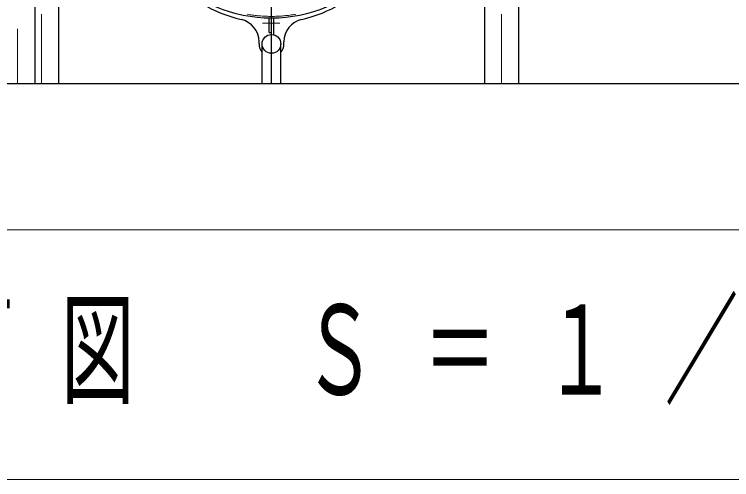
# Model space of a CAD drawing. Units: millimetres on the paper. Extents: x -385 to 0, y -594 to 267.
# Drawn here: x -112.55 to -89.17, y -145.17 to -130.02 of the extents above; entities that cross this region are included whole.
import ezdxf

# ---------------------------------------------------------------- set-up
doc = ezdxf.new("R2010")
doc.units = ezdxf.units.MM
doc.linetypes.add('USER2', pattern=[6, 3, -1, 1, -1])
doc.layers.add('LY_1', color=7, linetype='Continuous', lineweight=13)
doc.styles.add('ＭＳ ゴシック', font='')
doc.styles.get('ＭＳ ゴシック').set_extended_font_data('MS Gothic')

msp = doc.modelspace()

# ---------------------------------------------------------------- linework, layer by layer
at = {"layer": 'LY_1', "linetype": 'USER2'}
for p, q in [((-111.666, -76.016), (-111.666, -132.266)), ((-96.666, -76.016), (-96.666, -132.266)), ((-112.441, -118.493), (-112.441, -132.266)), ((-103.889, -130.302), (-104.462, -130.302))]:
    msp.add_line(p, q, dxfattribs=at)
at = {"layer": 'LY_1', "lineweight": 25}
for p, q in [((-97.222, -76.016), (-97.222, -132.266)), ((-96.109, -76.016), (-96.109, -132.266)), ((-111.884, -118.493), (-111.884, -132.266)), ((-111.109, -121.849), (-111.109, -132.266)), ((-104.241, -130.614), (-104.241, -130.145)), ((-104.166, -130.677), (-104.166, -130.145)), ((-104.091, -130.677), (-104.091, -130.145)), ((-104.241, -130.614), (-104.166, -130.614)), ((-104.572, -130.981), (-104.572, -130.913)), ((-103.759, -130.981), (-103.759, -130.913)), ((-104.469, -132.266), (-104.469, -130.981)), ((-103.862, -132.266), (-103.862, -130.981)), ((-139.851, -132.266), (-65.702, -132.266))]:
    msp.add_line(p, q, dxfattribs=at)
at = {"layer": 'LY_1', "linetype": 'USER2', "lineweight": 25}
msp.add_line((-104.166, -132.266), (-104.166, -129.108), dxfattribs=at)
at = {"layer": 'LY_1'}
for p, q in [((-104.166, -130.147), (-104.166, -130.083)), ((-77.376, -137.041), (-128.176, -137.041)), ((-128.176, -145.174), (-77.376, -145.174))]:
    msp.add_line(p, q, dxfattribs=at)
for points in [[(-104.166, -130.083), (-104.21, -130.083), (-104.254, -130.082), (-104.298, -130.081), (-104.342, -130.08), (-104.386, -130.078), (-104.43, -130.076), (-104.474, -130.073), (-104.518, -130.07), (-104.562, -130.066), (-104.606, -130.062), (-104.65, -130.058), (-104.694, -130.053), (-104.738, -130.048), (-104.782, -130.042), (-104.825, -130.036), (-104.869, -130.029), (-104.913, -130.022), (-104.956, -130.015)], [(-103.385, -130.017), (-103.43, -130.024), (-103.476, -130.031), (-103.522, -130.038), (-103.567, -130.044), (-103.613, -130.05), (-103.659, -130.055), (-103.705, -130.06), (-103.751, -130.065), (-103.797, -130.069), (-103.843, -130.072), (-103.889, -130.075), (-103.935, -130.077), (-103.981, -130.079), (-104.027, -130.081), (-104.073, -130.082), (-104.119, -130.083), (-104.166, -130.083)]]:
    msp.add_lwpolyline(points, dxfattribs=at)
at = {"layer": 'LY_1', "lineweight": 25}
for centre, radius in [((-104.166, -125.555), 4.59), ((-104.166, -130.981), 0.304)]:
    msp.add_circle(centre, radius, dxfattribs=at)
for centre, radius, start, end in [((-104.166, -125.851), 4.442, 221.434, 257.1337), ((-104.166, -125.851), 4.442, 282.8663, 318.566), ((-105.322, -130.913), 0.75, 0, 77.1337), ((-103.009, -130.913), 0.75, 102.8663, 180), ((-104.166, -130.981), 0.406, 180, 221.6091), ((-104.166, -130.981), 0.406, 318.3909, 0)]:
    msp.add_arc(centre, radius, start, end, dxfattribs=at)

# ---------------------------------------------------------------- texts
at = {"layer": 'LY_1', "insert": (-126.776, -141.107), "char_height": 2.933, "attachment_point": 4, "style": 'ＭＳ ゴシック'}
msp.add_mtext('\\T1.64;\\W0.6;Ｂ視立面図\u3000Ｓ＝１／８０', dxfattribs=at)

doc.saveas('drawing.dxf')
